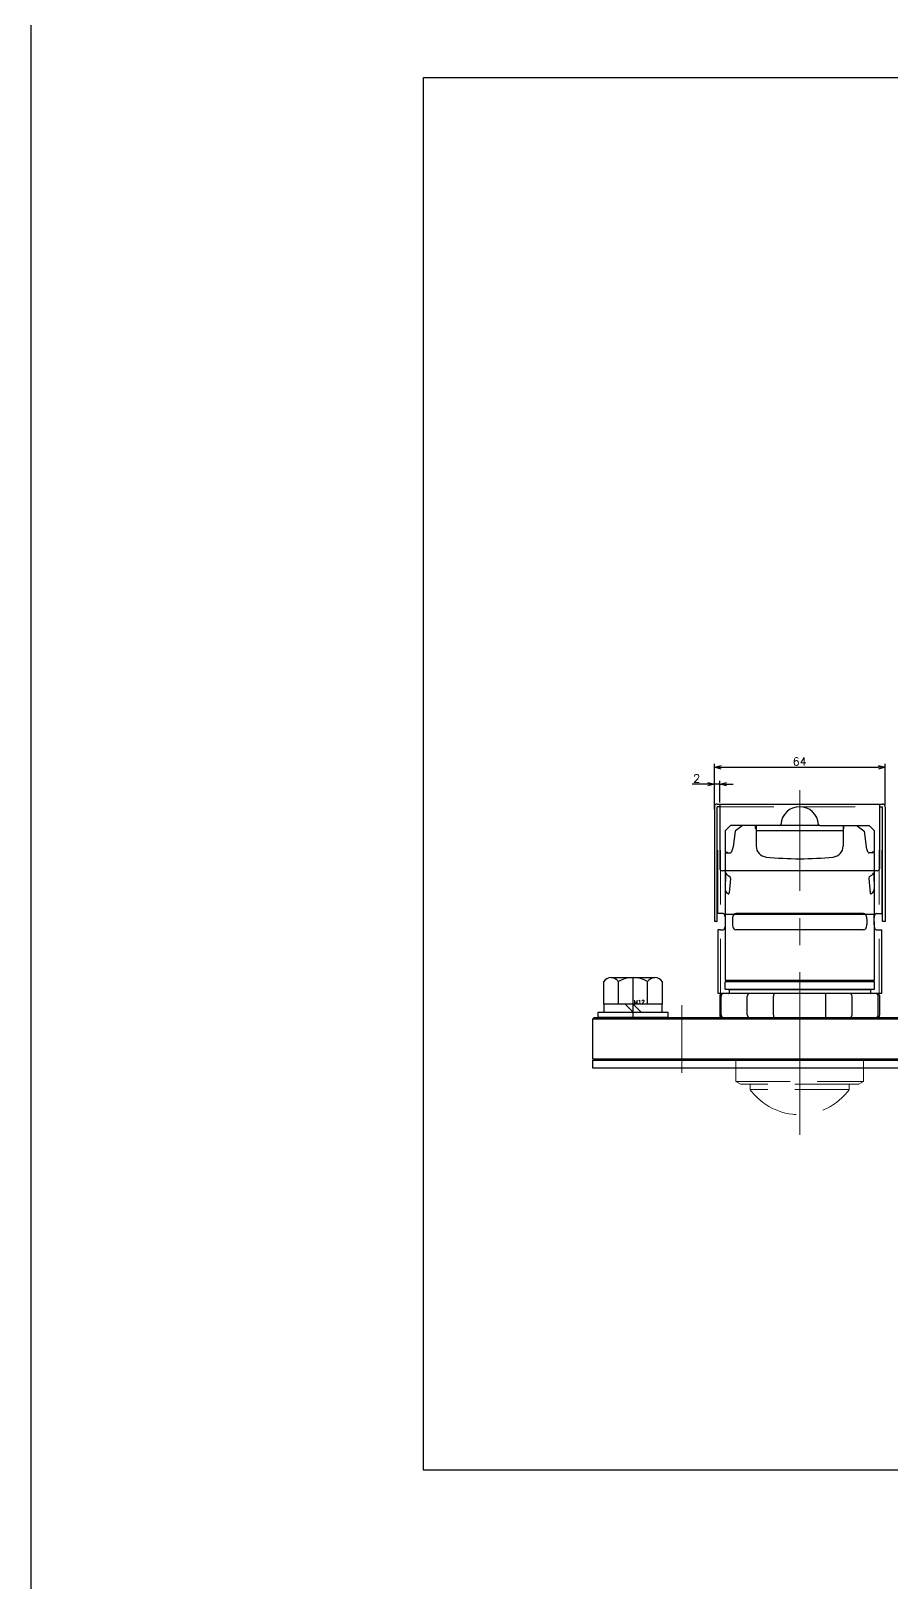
# Model space of a CAD drawing. Header units: millimetres. Extents: x 0 to 49006, y -7876 to 6995.
# Drawn here: x 9237 to 9560, y -1792 to -1210 of the extents above; entities that cross this region are included whole.
import ezdxf

# ---------------------------------------------------------------- set-up
doc = ezdxf.new("R2010")
doc.units = ezdxf.units.MM
doc.header["$LTSCALE"] = 3.2
doc.header["$PDMODE"] = 99
doc.header["$PDSIZE"] = 1
doc.linetypes.add('CENTER2', pattern=[28.575, 19.05, -3.175, 3.175, -3.175])
doc.linetypes.add('HIDDEN', pattern=[9.525, 6.35, -3.175])
for name, color, linetype, lineweight in [('04_HIDDEN', 2, 'HIDDEN', 13), ('05_CENTER', 4, 'CENTER2', 13), ('08_DIM', 3, 'Continuous', 13)]:
    doc.layers.add(name, color=color, linetype=linetype, lineweight=lineweight)
doc.layers.add('10_DRAFT', color=8, linetype='Continuous', lineweight=0, plot=False)
doc.styles.add('KSS_TXT', font='txt.shx', dxfattribs={"bigfont": 'extfont2.shx'})
doc.dimstyles.new('KSS_DIM', dxfattribs={"dimscale": 12, "dimtxt": 3, "dimasz": 2.5, "dimexe": 1.25, "dimexo": 0.625, "dimtad": 1, "dimdsep": 46, "dimtxsty": 'KSS_TXT', "dimblk": 'OPEN30', "dimcen": 0, "dimazin": 2, "dimtfac": 0.75, "dimtmove": 0, "dimatfit": 3, "dimldrblk": 'OPEN30', "dimfxl": 1.25, "dimtolj": 1, "dimarcsym": 0})

# ---------------------------------------------------------------- blocks, each defined once
blk = doc.blocks.new('A$C6802FBD4_1_1')
at = {"color": 0}
for p, q in [((-32, 69.9), (-32, 26.9)), ((-31, 70.9), (31, 70.9)), ((-30, 69.9), (-31, 69.9)), ((-31, 26.9), (-31, 69.9)), ((-30, 70.9), (-30, 46.9)), ((30, 46.9), (30, 70.9)), ((30, 69.9), (31, 69.9)), ((31, 26.9), (31, 69.9)), ((32, 69.9), (32, 26.9)), ((-30.75, 29.9), (-30.75, 53.6)), ((30.75, 53.6), (30.75, 29.9)), ((29, 45.9), (-29, 45.9)), ((-28.66, 29.9), (-30.75, 29.9)), ((23.99, 29.9), (-23.99, 29.9)), ((28.66, 29.9), (30.75, 29.9)), ((-31.25, 26.9), (-32, 26.9)), ((-31.25, 26.9), (-31, 26.9)), ((-30.75, 23.7), (-30.75, 0)), ((-29.75, 23.7), (-30.75, 23.7)), ((-29.75, 23.7), (-28.66, 23.7)), ((-27.87, 25.7), (-27.87, 27.9)), ((-25.19, 27.9), (-25.19, 25.7)), ((23.99, 23.7), (-23.99, 23.7)), ((25.19, 27.9), (25.19, 25.7)), ((27.87, 25.7), (27.87, 27.9)), ((28.66, 23.7), (29.75, 23.7)), ((29.75, 23.7), (30.75, 23.7)), ((30.75, 0), (30.75, 23.7)), ((31.25, 26.9), (31, 26.9)), ((32, 26.9), (31.25, 26.9)), ((-30.75, 0), (30.75, 0))]:
    blk.add_line(p, q, dxfattribs=at)
for centre, radius, start, end in [((-31, 69.9), 1, 90, 180), ((31, 69.9), 1, 0, 90), ((-29, 46.9), 1, 180, 270), ((29, 46.9), 1, 270, 0), ((-28.78, 29.31), 0.603, 21.55757, 78.49833), ((-31.2, 28.05), 3.34, 357.50689, 26.43987), ((-22.56, 28), 2.63, 146.27034, 182.27885), ((-23.94, 28.94), 0.958, 92.60276, 146.93489), ((23.94, 28.94), 0.958, 33.06511, 87.39724), ((22.56, 28), 2.63, 357.72115, 33.72966), ((31.2, 28.05), 3.34, 153.56013, 182.49311), ((28.78, 29.31), 0.603, 101.50167, 158.44243), ((-28.78, 24.29), 0.603, 281.50167, 338.44243), ((-31.2, 25.55), 3.34, 333.56013, 2.49311), ((-22.56, 25.6), 2.63, 177.72115, 213.72966), ((-23.94, 24.66), 0.958, 213.06511, 267.39724), ((23.94, 24.66), 0.958, 272.60276, 326.93489), ((22.56, 25.6), 2.63, 326.27034, 2.27885), ((31.2, 25.55), 3.34, 177.50689, 206.43987), ((28.78, 24.29), 0.603, 201.55757, 258.49833)]:
    blk.add_arc(centre, radius, start, end, dxfattribs=at)
at = {"layer": '04_HIDDEN', "color": 0}
for p, q in [((-30, 69.9), (30, 69.9)), ((-29.75, 53.6), (-29.75, 29.9)), ((29.75, 53.6), (29.75, 29.9)), ((-29.75, 0), (-29.75, 23.7)), ((29.75, 0), (29.75, 23.7))]:
    blk.add_line(p, q, dxfattribs=at)
blk = doc.blocks.new('A$C6802FC92_1_1')
at = {"color": 0}
for p, q in [((-26, 88), (-28, 86)), ((-7.58, 88), (-26, 88)), ((-21.54, 87.94), (-24.06, 86.08)), ((-16.52, 86.94), (-16.52, 87.8)), ((-16.3, 88), (-16.3, 80.28)), ((7.58, 88), (-7.58, 88)), ((7.58, 88), (26, 88)), ((16.3, 88), (16.3, 80.28)), ((16.52, 86.94), (16.52, 87.8)), ((21.54, 87.94), (24.06, 86.08)), ((28, 86), (26, 88)), ((-28, 86), (-28, 78)), ((-24.13, 85.95), (-24.92, 80.03)), ((-16.52, 87), (-16.3, 87)), ((16.3, 86), (-16.3, 86)), ((16.52, 87), (16.3, 87)), ((24.13, 85.95), (24.92, 80.03)), ((28, 78), (28, 86)), ((-28, 78), (-27.21, 78)), ((-28, 77.55), (-28, 54.75)), ((-27.8, 77.75), (-26.9, 77.75)), ((-26.9, 77.75), (-26.09, 77.75)), ((26.9, 77.75), (26.09, 77.75)), ((27.8, 77.75), (26.9, 77.75)), ((28, 78), (27.21, 78)), ((28, 54.75), (28, 77.55)), ((-27.83, 69.89), (-27.94, 64.25)), ((27.83, 69.89), (27.94, 64.25)), ((-25.98, 68.22), (-26.46, 62.83)), ((25.98, 68.22), (26.46, 62.83)), ((-28, 54.75), (-27.76, 54.75)), ((-27.96, 54.55), (-28, 49.75)), ((-27.76, 54.75), (27.76, 54.75)), ((27.76, 54.75), (28, 54.75)), ((28, 49.75), (27.96, 54.55)), ((-28, 49.75), (-28, 30)), ((28, 30), (28, 49.75)), ((-28, 30), (-26.11, 30)), ((-27.8, 29.6), (-28, 29.4)), ((-28, 26.7), (-28, 29.4)), ((28, 29.4), (-28, 29.4)), ((-27.8, 29.6), (-26.31, 29.6)), ((-26.31, 29.6), (26.31, 29.6)), ((-26.11, 30), (-26.11, 29.8)), ((-26.11, 30), (26.11, 30)), ((26.11, 30), (26.11, 29.8)), ((26.11, 30), (28, 30)), ((27.8, 29.6), (26.31, 29.6)), ((27.8, 29.6), (28, 29.4)), ((28, 26.7), (28, 29.4)), ((-30, 24), (-30, 17)), ((-29.46, 17), (-29.46, 24)), ((-26.7, 25), (-29, 25)), ((-28, 26.7), (28, 26.7)), ((-27.8, 26.5), (-28, 26.7)), ((-26.7, 26.5), (-27.8, 26.5)), ((-26.7, 26.5), (26.7, 26.5)), ((26.7, 25), (-26.7, 25)), ((-26.5, 26.3), (-26.5, 25.2)), ((-19.65, 17), (-19.65, 24)), ((-9.81, 17), (-9.81, 24)), ((9.81, 17), (9.81, 24)), ((19.65, 17), (19.65, 24)), ((26.5, 26.3), (26.5, 25.2)), ((27.8, 26.5), (26.7, 26.5)), ((29, 25), (26.7, 25)), ((27.8, 26.5), (28, 26.7)), ((29.46, 17), (29.46, 24)), ((30, 17), (30, 24)), ((-77, 16), (-77.5, 15.5)), ((-77.5, 15.5), (77.5, 15.5)), ((-77.5, 0.5), (-77.5, 15.5)), ((-77, 16), (-29, 16)), ((-29, 16), (29, 16)), ((29, 16), (77, 16)), ((77, 16), (77.5, 15.5)), ((77.5, 0.5), (77.5, 15.5)), ((-77.5, 0.5), (77.5, 0.5)), ((-77, 0), (-77.5, 0.5)), ((-77, 0), (77, 0)), ((77, 0), (77.5, 0.5))]:
    blk.add_line(p, q, dxfattribs=at)
for centre, radius, start, end in [((0, 88), 7.1, 3.77218, 176.22782), ((-21.42, 87.85), 0.153, 91.2448, 141.993), ((-16.72, 87.8), 0.2, 359.99891, 89.99891), ((-7.58, 88.5), 0.5, 270, 356.22782), ((7.58, 88.5), 0.5, 183.77218, 270), ((16.72, 87.8), 0.2, 90.00109, 180.00109), ((21.42, 87.85), 0.153, 38.007, 88.7552), ((-23.94, 85.92), 0.2, 127.50014, 171.92897), ((-16.32, 86.94), 0.2, 180, 274.31052), ((16.32, 86.94), 0.2, 265.68948, 360), ((23.94, 85.92), 0.2, 8.07103, 52.49986), ((-27.8, 77.55), 0.2, 90, 180), ((-27.21, 77.71), 0.287, 47.10726, 88.86331), ((-27.49, 77.49), 0.636, 24.12154, 42.92017), ((-26.2, 78.39), 0.649, 280.24196, 323.20001), ((-27.84, 79.77), 2.79, 320.57751, 337.75993), ((-30.16, 80.68), 5.28, 338.21067, 352.94618), ((-12.19, 80.32), 4.11, 180.5155, 264.20458), ((-0.01, 200.35), 124.76, 264.20625, 275.80452), ((12.19, 80.32), 4.11, 275.79542, 359.4845), ((30.16, 80.68), 5.28, 187.05382, 201.78933), ((27.84, 79.77), 2.79, 202.24007, 219.42249), ((26.2, 78.39), 0.649, 216.79999, 259.75804), ((27.49, 77.49), 0.636, 137.07983, 155.87846), ((27.21, 77.71), 0.287, 91.13669, 132.89274), ((27.8, 77.55), 0.2, 0, 90), ((-26.33, 69.92), 1.5, 166.56453, 180.91649), ((-27.77, 70.26), 0.0183, 40.77155, 167.66608), ((-23.82, 73.1), 4.85, 215.74109, 241.68483), ((23.82, 73.1), 4.85, 298.31517, 324.25891), ((27.77, 70.26), 0.0183, 12.33392, 139.22845), ((26.33, 69.92), 1.5, 359.08351, 13.43547), ((-24.41, 64.12), 3.53, 177.95282, 187.54875), ((-26.3, 68.61), 0.284, 17.65065, 51.93408), ((-27.03, 68.35), 1.06, 353.3768, 19.3226), ((27.03, 68.35), 1.06, 160.6774, 186.6232), ((26.3, 68.61), 0.284, 128.06592, 162.34935), ((24.41, 64.12), 3.53, 352.45125, 2.04718), ((-25.46, 64.92), 2.76, 207.2177, 244.3346), ((-26.62, 62.49), 0.0581, 239.79556, 312.19737), ((-26.79, 62.66), 0.301, 313.85809, 346.18254), ((-27.5, 62.9), 1.05, 342.75547, 356.03157), ((27.5, 62.9), 1.05, 183.96843, 197.24453), ((26.79, 62.66), 0.301, 193.81746, 226.14191), ((26.62, 62.49), 0.0581, 227.80263, 300.20444), ((25.46, 64.92), 2.76, 295.6654, 332.7823), ((-27.76, 54.55), 0.2, 90, 179.5), ((27.76, 54.55), 0.2, 0.5, 90), ((-26.31, 29.8), 0.2, 270, 0), ((26.31, 29.8), 0.2, 180, 270), ((-29, 24), 1, 90, 180), ((-28.48, 24.02), 0.977, 91.4898, 181.39733), ((-26.7, 26.3), 0.2, 0, 90), ((-26.7, 25.2), 0.2, 270, 0), ((-18.73, 24.09), 0.921, 98.46972, 185.53549), ((-6.09, 24.09), 3.73, 168.62647, 181.31156), ((-9.45, 24.78), 0.289, 130.80311, 172.28959), ((9.45, 24.78), 0.289, 7.71041, 49.19689), ((6.09, 24.09), 3.73, 358.68844, 11.37353), ((18.73, 24.09), 0.921, 354.46451, 81.53028), ((26.7, 26.3), 0.2, 90, 180), ((26.7, 25.2), 0.2, 180, 270), ((28.48, 24.02), 0.977, 358.60267, 88.5102), ((29, 24), 1, 0, 90), ((-29, 17), 1, 180, 270), ((-28.48, 16.98), 0.977, 178.60267, 268.5102), ((-18.73, 16.91), 0.921, 174.46451, 261.53028), ((-6.09, 16.91), 3.73, 178.68844, 191.37353), ((-9.45, 16.22), 0.289, 187.71041, 229.19689), ((9.45, 16.22), 0.289, 310.80311, 352.28959), ((6.09, 16.91), 3.73, 348.62647, 1.31156), ((18.73, 16.91), 0.921, 278.46972, 5.53549), ((28.48, 16.98), 0.977, 271.4898, 1.39733), ((29, 17), 1, 270, 0)]:
    blk.add_arc(centre, radius, start, end, dxfattribs=at)
at = {"layer": '04_HIDDEN', "color": 0}
for p, q in [((-23.9, 0), (-23.9, -8)), ((23.9, 0), (23.9, -8)), ((-22.17, -9), (-23.9, -8)), ((-23.9, -8), (23.9, -8)), ((-18.55, -9), (-22.17, -9)), ((-18.55, -9), (-18.55, -11)), ((18.55, -9), (-18.55, -9)), ((18.55, -11), (-18.55, -11)), ((18.55, -11), (18.55, -9)), ((22.17, -9), (18.55, -9)), ((22.17, -9), (23.9, -8))]:
    blk.add_line(p, q, dxfattribs=at)
blk.add_arc((0, 2.61), 23.01, 216.26695, 323.73305, dxfattribs=at)
at = {"layer": '05_CENTER', "color": 0}
for p, q in [((0, -27.93), (0, 101.32)), ((-44.2, -4.75), (-44.2, 20.67)), ((44.19, -4.75), (44.19, 20.67))]:
    blk.add_line(p, q, dxfattribs=at)
blk = doc.blocks.new('_Open30')
at = {"color": 0, "linetype": 'ByBlock', "lineweight": -2}
for p, q in [((-1, 0.27), (0, 0)), ((0, 0), (-1, -0.27)), ((0, 0), (-1, 0))]:
    blk.add_line(p, q, dxfattribs=at)
blk = doc.blocks.new('*D1494')
at = {"layer": '08_DIM', "color": 0, "lineweight": -2, "transparency": 16777216}
for p, q in [((9493.46, -1501.54), (9493.46, -1484.56)), ((9495.96, -1485.81), (9554.96, -1485.81)), ((9557.46, -1500), (9557.46, -1484.56))]:
    blk.add_line(p, q, dxfattribs=at)
at = {"layer": 'Defpoints', "color": 0, "transparency": 16777216}
for p in [(9557.46, -1485.81), (9557.46, -1500.62), (9493.46, -1502.17)]:
    blk.add_point(p, dxfattribs=at)
at = {"layer": '08_DIM', "color": 0, "lineweight": -2, "transparency": 16777216, "xscale": 2.5, "yscale": 2.5, "zscale": 2.5, "rotation": 180}
blk.add_blockref('_Open30', (9493.46, -1485.81), dxfattribs=at)
at = {"layer": '08_DIM', "color": 0, "lineweight": -2, "transparency": 16777216, "xscale": 2.5, "yscale": 2.5, "zscale": 2.5}
blk.add_blockref('_Open30', (9557.46, -1485.81), dxfattribs=at)
at = {"layer": '08_DIM', "color": 0, "transparency": 16777216, "insert": (9525.46, -1483.68), "char_height": 3, "attachment_point": 5, "style": 'KSS_TXT'}
blk.add_mtext('\\A1;64', dxfattribs=at)
blk = doc.blocks.new('*D1495')
at = {"layer": '08_DIM', "color": 0, "lineweight": -2, "transparency": 16777216}
for p, q in [((9490.96, -1492.18), (9485.21, -1492.18)), ((9493.46, -1500), (9493.46, -1490.93)), ((9495.46, -1492.18), (9493.46, -1492.18)), ((9495.46, -1499), (9495.46, -1490.93)), ((9497.96, -1492.18), (9500.46, -1492.18))]:
    blk.add_line(p, q, dxfattribs=at)
at = {"layer": 'Defpoints', "color": 0, "transparency": 16777216}
for p in [(9493.46, -1492.18), (9493.46, -1500.62), (9495.46, -1499.62)]:
    blk.add_point(p, dxfattribs=at)
at = {"layer": '08_DIM', "color": 0, "lineweight": -2, "transparency": 16777216, "xscale": 2.5, "yscale": 2.5, "zscale": 2.5}
blk.add_blockref('_Open30', (9493.46, -1492.18), dxfattribs=at)
at = {"layer": '08_DIM', "color": 0, "lineweight": -2, "transparency": 16777216, "xscale": 2.5, "yscale": 2.5, "zscale": 2.5, "rotation": 180}
blk.add_blockref('_Open30', (9495.46, -1492.18), dxfattribs=at)
at = {"layer": '08_DIM', "color": 0, "transparency": 16777216, "insert": (9486.84, -1490.05), "char_height": 3, "attachment_point": 5, "style": 'KSS_TXT'}
blk.add_mtext('\\A1;2', dxfattribs=at)
blk = doc.blocks.new('M12Nza_1_1_1_1')
at = {"color": 0}
for p, q in [((-10.95, 5), (-10.95, 13.53)), ((-8.21, 15), (8.21, 15)), ((-5.47, 5), (-5.47, 13.53)), ((5.48, 5), (5.48, 13.53)), ((10.95, 13.53), (10.95, 5)), ((10.95, 5), (-10.95, 5)), ((-10.75, 2), (-10.75, 5)), ((0, 2), (-3, 5)), ((0, 5), (3, 2)), ((10.75, 5), (10.75, 2))]:
    blk.add_line(p, q, dxfattribs=at)
at = {"color": 0, "linetype": 'CENTER2'}
blk.add_line((0, 0), (0, 15), dxfattribs=at)
at = {"color": 0}
blk.add_lwpolyline([(-13, 2), (13, 2), (13, 0), (-13, 0)], close=True, dxfattribs=at)
for centre, radius, start, end in [((-8.21, 11.71), 3.29, 33.626, 146.374), ((0, 4.05), 10.95, 60, 120), ((8.21, 11.71), 3.29, 33.626, 146.374)]:
    blk.add_arc(centre, radius, start, end, dxfattribs=at)
at = {"layer": '10_DRAFT', "style": 'KSS_TXT'}
blk.add_text('M12', height=1.5, dxfattribs=at).set_placement((0.31, 5.09))

msp = doc.modelspace()

# ---------------------------------------------------------------- linework, layer by layer
at = {"color": 3}
for points in [[(9237.241, -627.828), (16824.146, -627.828), (16824.146, -7876.008), (9237.241, -7876.008)], [(9384.345, -1227.203), (10052.17, -1227.203), (10052.17, -1749.411), (9384.345, -1749.411)]]:
    msp.add_lwpolyline(points, close=True, dxfattribs=at)
at = {"color": 3, "elevation": 0}
msp.add_lwpolyline([(9447.962, -1595.719), (9602.962, -1595.719), (9602.962, -1598.719), (9447.962, -1598.719)], close=True, dxfattribs=at)

# ---------------------------------------------------------------- block references
at = {"color": 4}
for name, p in [('A$C6802FC92_1_1', (9525.462, -1595.719, 0)), ('A$C6802FBD4_1_1', (9525.462, -1570.521, 0))]:
    msp.add_blockref(name, p, dxfattribs=at)
msp.add_blockref('M12Nza_1_1_1_1', (9462.962, -1579.719, 0))

# ---------------------------------------------------------------- dimensions: what is measured, and where the dimension line sits
at = {"layer": '08_DIM'}
for base, p1, p2, picture, middle in [((9557.462, -1485.809), (9493.462, -1502.165, 0), (9557.462, -1500.621, 0), '*D1494', (9525.462, -1483.684)), ((9493.462, -1492.178), (9495.462, -1499.621, 0), (9493.462, -1500.621, 0), '*D1495', (9486.837, -1490.053))]:
    dim = msp.add_linear_dim(base=base, p1=p1, p2=p2, dimstyle='KSS_DIM', override={"dimscale": 1}, dxfattribs=at)
    dim.commit()
    dim.dimension.update_dxf_attribs({"geometry": picture, "text_midpoint": middle})

doc.saveas('drawing.dxf')
